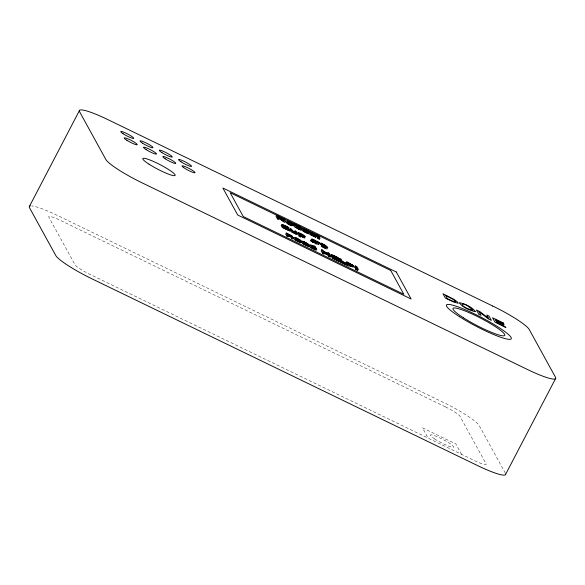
<?xml version="1.0" encoding="UTF-8"?>
<svg xmlns="http://www.w3.org/2000/svg" width="585" height="585" viewBox="0 0 585 585"><rect width="100%" height="100%" fill="white"/><g stroke="black" fill="none" stroke-linecap="round" stroke-linejoin="round"><path stroke-width="0.44" stroke-dasharray="2.92 2.19" d="M505.374 473.214L479.166 425.544A36.46 5.133 27.5 0 0 442.684 402.049L57.293 215.397A36.46 5.133 27.5 0 0 31.663 205.898M461.565 454.333L455.891 444L422.487 427.825L428.169 438.158M445.302 406.816L59.911 220.165A14.581 2.055 27.5 0 0 48.818 217.123L75.019 264.793A14.581 2.055 27.5 0 0 89.615 274.189L475.005 460.841A14.581 2.055 27.5 0 0 486.106 463.883L459.898 416.213A14.581 2.055 27.5 0 0 445.302 406.816M434.677 438.955A13.126 1.85 27.5 0 0 453.55 447.269A13.126 1.85 27.5 0 0 437.858 437.017A13.126 1.85 27.5 0 0 434.677 438.955"/><path stroke-width="0.88" d="M29.506 206.264L79.589 110.258M277.436 218.885L278.007 217.781L276.581 215.185L276.01 216.289L277.436 218.885L278.738 219.514L279.316 218.417L278.08 216.172L285.517 221.415L284.939 222.519L278.811 218.271M283.374 221.759L283.952 220.662M293.568 237.971L291.915 235.835L286.314 233.027L285.736 234.124L286.811 236.069L288.134 236.713L288.705 235.616L287.908 234.161L289.824 234.914L293.568 237.971L292.997 239.068L291.674 238.424L290.57 236.757L288.266 235.587M281.173 225.481C281.29 227.974 286.928 229.62 289.443 230.892L290.014 229.795C285.085 228.062 277.341 221.547 288.895 227.909L288.325 229.006L282.818 226.293M288.434 229.064L288.778 227.543C275.806 220.326 282.935 227.66 290.014 229.795M289.443 230.892L290.182 228.574L291.505 229.218L292.836 231.046L295.849 232.384L295.045 230.929L294.474 232.033M286.811 236.069L287.381 234.973L286.314 233.027M298.299 226.38L295.864 225.203L296.763 226.592L299.052 227.748L298.642 229.137L294.679 226.907L292.917 224.954L293.495 223.85L295.403 224.369L298.153 226.11L297.575 227.207M293.07 225.225L293.495 223.85M293.962 225.656L294.54 224.56L293.641 224.128M291.674 238.424L292.244 237.327M298.891 226.227L298.313 227.324L298.701 225.89L300.397 226.958L300.207 226.614M299.162 226.6L298.584 227.697L299.659 229.642L300.983 230.285L301.553 229.188L300.485 227.236L299.162 226.6L300.229 228.545L301.553 229.188M295.045 230.929L296.376 231.572L297.443 233.517L296.866 234.622L295.425 233.759L295.995 232.662L291.542 230.497L290.182 228.574M295.542 233.978L295.995 232.662M298.642 229.137L299.052 227.748M299.659 229.642L300.229 228.545M298.291 232.501L297.714 233.598L299.184 236.267L300.507 236.91L301.078 235.806L300.631 234.994C311.169 240.091 301.619 233.422 298.291 232.501L299.754 235.17L301.078 235.806M299.184 236.267L299.754 235.17M294.021 238.417C294.262 240.457 298.825 241.707 300.902 242.812L301.282 241.356L295.717 238.322L301.173 240.961L300.631 240.281L296.668 238.015L294.299 237.452L296.441 239.287L301.472 241.707M307.944 230.929L307.571 232.399L307.944 230.929L302.46 228.589L303.359 229.803A3.459 0.49 27.5 0 0 305.136 230.907L308.895 232.662L308.324 233.759L304.558 232.004A3.459 0.49 27.5 0 1 302.781 230.907L301.853 229.993L302.116 229.671M308.895 232.662C305.567 231.367 299.703 226.79 308.068 231.258L307.571 232.399M311.359 239.55L313.304 240.662L312.734 241.766L310.913 240.881L311.359 239.55L313.421 240.545L313.714 240.208C311.717 236.793 310.108 242.38 311.82 239.294M310.913 240.881L311.491 239.784M301.399 242.117L303.469 244.062L308.5 246.49L308.88 245.035L303.315 242L308.77 244.64L308.5 244.223L303.593 241.408L301.897 241.13L304.039 242.965L309.07 245.393M316.456 243.565L318.591 244.603L319.161 243.499L317.026 242.468L316.119 243.945L315.205 243.499L316.119 242.029L314.218 241.1L313.304 242.578L312.397 242.139L313.304 240.662M315.629 237.298L316.01 235.835L310.445 232.801L315.9 235.448L314.05 233.861L309.026 231.931L311.176 233.773L316.207 236.194L315.629 237.298L310.598 234.87L308.456 233.035M313.304 242.578L314.218 241.1M318.225 236.735L317.655 237.832L316.405 235.85L316.982 234.753L318.225 236.735L319.395 237.305L318.562 235.514M318.277 237.013L317.904 238.483L319.344 239.177L319.915 238.08L318.277 237.013L319.915 238.08M315.205 243.499L316.119 242.029M317.904 238.483L318.481 237.386M313.911 248.025L314.481 246.928C308.427 243.484 311.717 247.345 315.103 248.047L314.481 246.928M316.119 243.945L317.026 242.468M317.311 242.614L317.882 241.517L316.975 241.078L316.639 241.451L314.167 239.711L313.831 240.091L311.695 239.053M314.679 249.422L315.249 248.325L312.412 247.119A2.866 0.402 27.5 0 1 310.781 246.153L309.582 244.691L311.666 245.276A4.058 0.57 27.5 0 1 314.335 246.651L313.867 245.81L315.198 246.453L316.69 249.166L316.112 250.263L311.834 248.223A2.866 0.402 27.5 0 1 310.204 247.25L308.917 245.897L309.567 245.824M314.788 249.619L315.249 248.325M318.796 243.872L319.498 243.009L317.436 242.007L317.143 242.351L319.03 243.265L318.591 244.603M323.125 245.612L320.624 244.567L320.997 243.097C327.417 245.59 331.907 251.023 322.013 245.342L321.816 244.976L321.443 246.446C322.847 246.928 326.591 249.773 327.322 248.683M320.624 244.567L320.997 243.097M320.712 244.61L321.282 243.506L325.75 245.846L323.366 244.932L322.788 246.036M321.443 246.446L322.013 245.342M327.439 253.846L328.017 252.749L328.573 253.766L323.746 251.426L323.191 250.409L321.794 249.729L321.216 250.833L322.649 253.429L324.039 254.102L324.616 253.005L323.914 251.733L328.741 254.073L329.443 255.345L330.839 256.018L330.262 257.122L328.872 256.442L328.17 255.17L324.148 253.225M322.649 253.429L323.22 252.332L321.794 249.729M328.17 255.17L328.741 254.073M328.872 256.442L329.443 255.345M337.699 259.038L338.101 257.634L331.541 254.453L330.964 255.55L332.39 258.146L338.956 261.327L339.358 259.923L334.196 257.422L333.662 256.457L338.474 258.789L337.903 259.886M332.39 258.146L332.967 257.049L331.541 254.453M337.735 259.579L338.305 258.482L333.494 256.15L333.106 255.433L338.269 257.941M339.636 258.373L339.066 259.477L340.492 262.073L346.576 265.02L347.146 263.915L342.291 261.341L341.033 259.053L339.636 258.373L341.062 260.969L347.146 263.915M338.956 261.327L339.358 259.923M340.492 262.073L341.062 260.969M346.817 261.853L346.247 262.95L347.673 265.546L349.07 266.226L349.64 265.129L349.113 264.157L353.903 265.978L346.817 261.853L348.243 264.449L349.64 265.129M347.673 265.546L348.243 264.449M357.164 269.619L355.994 269.056L354.744 267.067L355.322 265.97L356.901 266.738L357.735 268.522L356.565 267.952L355.322 265.97M355.994 269.056L356.565 267.952M356.038 269.334L356.616 268.23L358.049 268.932L357.684 270.394L356.038 269.334L357.684 270.394M356.243 269.7L356.616 268.23M505.411 474.742L555.494 378.736M293.48 224.881L292.602 223.689L288.661 221.481A3.561 0.505 27.5 0 0 287.001 220.867C285.531 222.505 292.5 224.252 293.816 225.386L292.917 224.954M314.035 241.737L313.743 242.08L315.673 243.016M317.882 241.517L317.553 241.89L319.498 243.009M312.397 242.139L312.734 241.766M286.423 221.964C284.866 222.856 292.683 227.082 292.719 225.4M325.655 248.274L321.238 246.073M307.608 233.218L308.324 233.759M295.425 233.759L290.972 231.602L289.612 229.678M314.094 249.005L314.525 249.151M307.856 245.971L308.5 246.49M294.357 233.166L295.271 233.481M303.842 230.497L304.617 230.797M300.259 242.285L295.271 239.601M351.124 266.233L349.325 265.422M320.419 244.201L323.074 245.364M300.215 235.046L301.268 235.514M288.237 235.345L290.482 236.42M290.284 224.925L291.542 224.998M307.103 233.027L304.924 231.982M306.569 245.451L307.293 245.751M313.618 248.822L312.602 248.376M288.091 222.819L288.983 223.214M299.213 228.04L295.688 226.198L294.54 224.56M293.853 232.954L292.039 231.982M311.644 246.863L312.119 247.082M349.72 265.831L353.333 267.082L352.77 266.416M278.007 217.781L279.316 218.417M315.439 236.94L310.211 234.285M298.474 228.845L295.798 227.229M321.816 244.976L326.62 247.162L323.366 244.932M296.12 232.881L297.443 233.517M312.968 241.042L313.882 241.481M315.783 242.402L316.69 242.841M322.949 246.322L323.549 246.614M310.781 240.647L312.851 241.649M313.64 242.205L315.542 243.126M289.217 230.483L283.718 227.879M328.017 252.749L329.413 253.422L330.839 256.018M354.744 267.067L356.323 267.835M287.381 234.973L288.705 235.616M315.359 248.523L316.69 249.166M323.22 252.332L324.616 253.005M332.967 257.049L339.527 260.23M356.813 268.603L358.254 269.297M323.98 252.917L328.002 254.863M333.618 258.519L338.788 261.02M341.72 262.438L346.576 265.02M284.844 226.856L286.73 227.821M305.728 245.056L304.142 244.216M289.809 224.706L287.557 223.309M300.851 236.34L303.476 237.093M305.099 231.024L305.831 231.397M289.48 223.463L289.919 223.704M312.141 248.142L310.62 247.119M301.721 235.74L302.123 235.96M306.511 231.777L307.096 232.113M304.5 231.733L303.352 230.841M290.321 223.938L290.972 224.391M303.717 243.952L302.737 243.097M278.562 216.143L283.915 220.245L282.782 218.19L282.211 219.287L283.337 221.342L279.323 218.271M283.235 227.536L282.314 226.622M302.767 236.369L303.205 236.749M304.419 237.225L304.829 238.044L300.054 236.091L300.507 236.91M319.139 238.812L319.344 239.177M284.091 218.819L285.517 221.415M505.667 474.121A36.46 5.133 27.5 0 1 477.623 465.609L92.24 278.957A36.46 5.133 27.5 0 1 55.75 255.462L29.542 207.792A36.46 5.133 27.5 0 1 30.318 205.935M352.426 265.151L348.945 263.864L348.375 262.826L352.426 265.151M472.775 310.087C457.485 306.862 460.059 298.233 472.775 310.087M475.217 311.344L475.057 311.6C469.411 310.372 463.049 307.542 459.4 302.935L459.561 302.686C465.214 303.915 471.561 306.752 475.217 311.344M295.659 237.949L299.747 240.084L295.659 237.949M303.257 241.627L307.344 243.762L303.257 241.627M310.386 232.428L314.474 234.57L310.386 232.428M314.613 240.64L314.313 240.983L316.244 241.919L316.543 241.576L314.613 240.64M455.686 301.853L452.966 301.319L447.423 298.745L445.58 295.388L453.426 299.557L455.686 301.853M287.878 221.51C291.228 225.883 295.023 223.784 287.878 221.51M304.083 236.245L300.485 234.724L299.878 233.62L303.045 235.068L304.083 236.245M458.084 303.096L454.179 302.255L445.36 298.109L442.977 293.765L453.448 299.089L457.024 301.538L458.084 303.096M492.76 306.043L107.377 119.391A36.46 5.133 27.5 0 0 79.626 111.786L105.834 159.456A36.46 5.133 27.5 0 0 142.316 182.951L527.707 369.603A36.46 5.133 27.5 0 0 555.457 377.208L529.25 329.538A36.46 5.133 27.5 0 0 492.76 306.043M479.751 311.578L476.439 309.97L478.83 314.313L481.009 315.373L478.947 311.63L488.767 319.132L491.385 320.397L489.001 316.054L486.815 315.001L488.709 318.437L479.751 311.578M503.539 323.095L492.563 317.779L494.947 322.123L505.93 327.439L497.001 322.745L496.117 321.128L504.168 325.026L495.831 320.617L495.181 319.425L503.824 323.607L503.539 323.095M396.286 271.996L222.856 188.004L237.707 215.017L411.131 299.008L396.286 271.996M390.736 270.475L230.154 192.706L243.258 216.538L403.84 294.306L390.736 270.475M123.04 133.702A7.291 1.024 27.5 0 0 133.621 138.411A7.291 1.024 27.5 0 0 125.073 132.766A7.291 1.024 27.5 0 0 123.04 133.702M142.594 143.215A7.291 1.024 27.5 0 0 152.948 147.712A7.291 1.024 27.5 0 0 144.005 141.958A7.291 1.024 27.5 0 0 142.594 143.215M161.862 152.553A7.291 1.024 27.5 0 0 172.217 157.043A7.291 1.024 27.5 0 0 163.281 151.288A7.291 1.024 27.5 0 0 161.862 152.553M181.131 161.884A7.291 1.024 27.5 0 0 191.485 166.374A7.291 1.024 27.5 0 0 182.549 160.619A7.291 1.024 27.5 0 0 181.131 161.884M126.813 140.239A7.291 1.024 27.5 0 0 137.168 144.736A7.291 1.024 27.5 0 0 128.232 138.981A7.291 1.024 27.5 0 0 126.813 140.239M146.082 149.577A7.291 1.024 27.5 0 0 156.436 154.067A7.291 1.024 27.5 0 0 147.5 148.312A7.291 1.024 27.5 0 0 146.082 149.577M165.167 158.784A7.291 1.024 27.5 0 0 175.675 163.427A7.291 1.024 27.5 0 0 166.996 157.745A7.291 1.024 27.5 0 0 165.167 158.784M183.756 167.661A7.291 1.024 27.5 0 0 194.725 172.809A7.291 1.024 27.5 0 0 187.156 167.478A7.291 1.024 27.5 0 0 183.756 167.661M149.109 164.239A18.193 2.559 27.5 0 0 175.017 175.515A18.193 2.559 27.5 0 0 152.839 161.189A18.193 2.559 27.5 0 0 149.109 164.239M463.378 317.735A29.17 4.11 27.5 0 0 504.614 335.534A29.17 4.11 27.5 0 0 468.585 312.427A29.17 4.11 27.5 0 0 463.378 317.735M459.474 316.682A36.519 5.141 27.5 0 0 511.107 338.971A36.519 5.141 27.5 0 0 465.996 310.043A36.519 5.141 27.5 0 0 459.474 316.682"/></g></svg>
